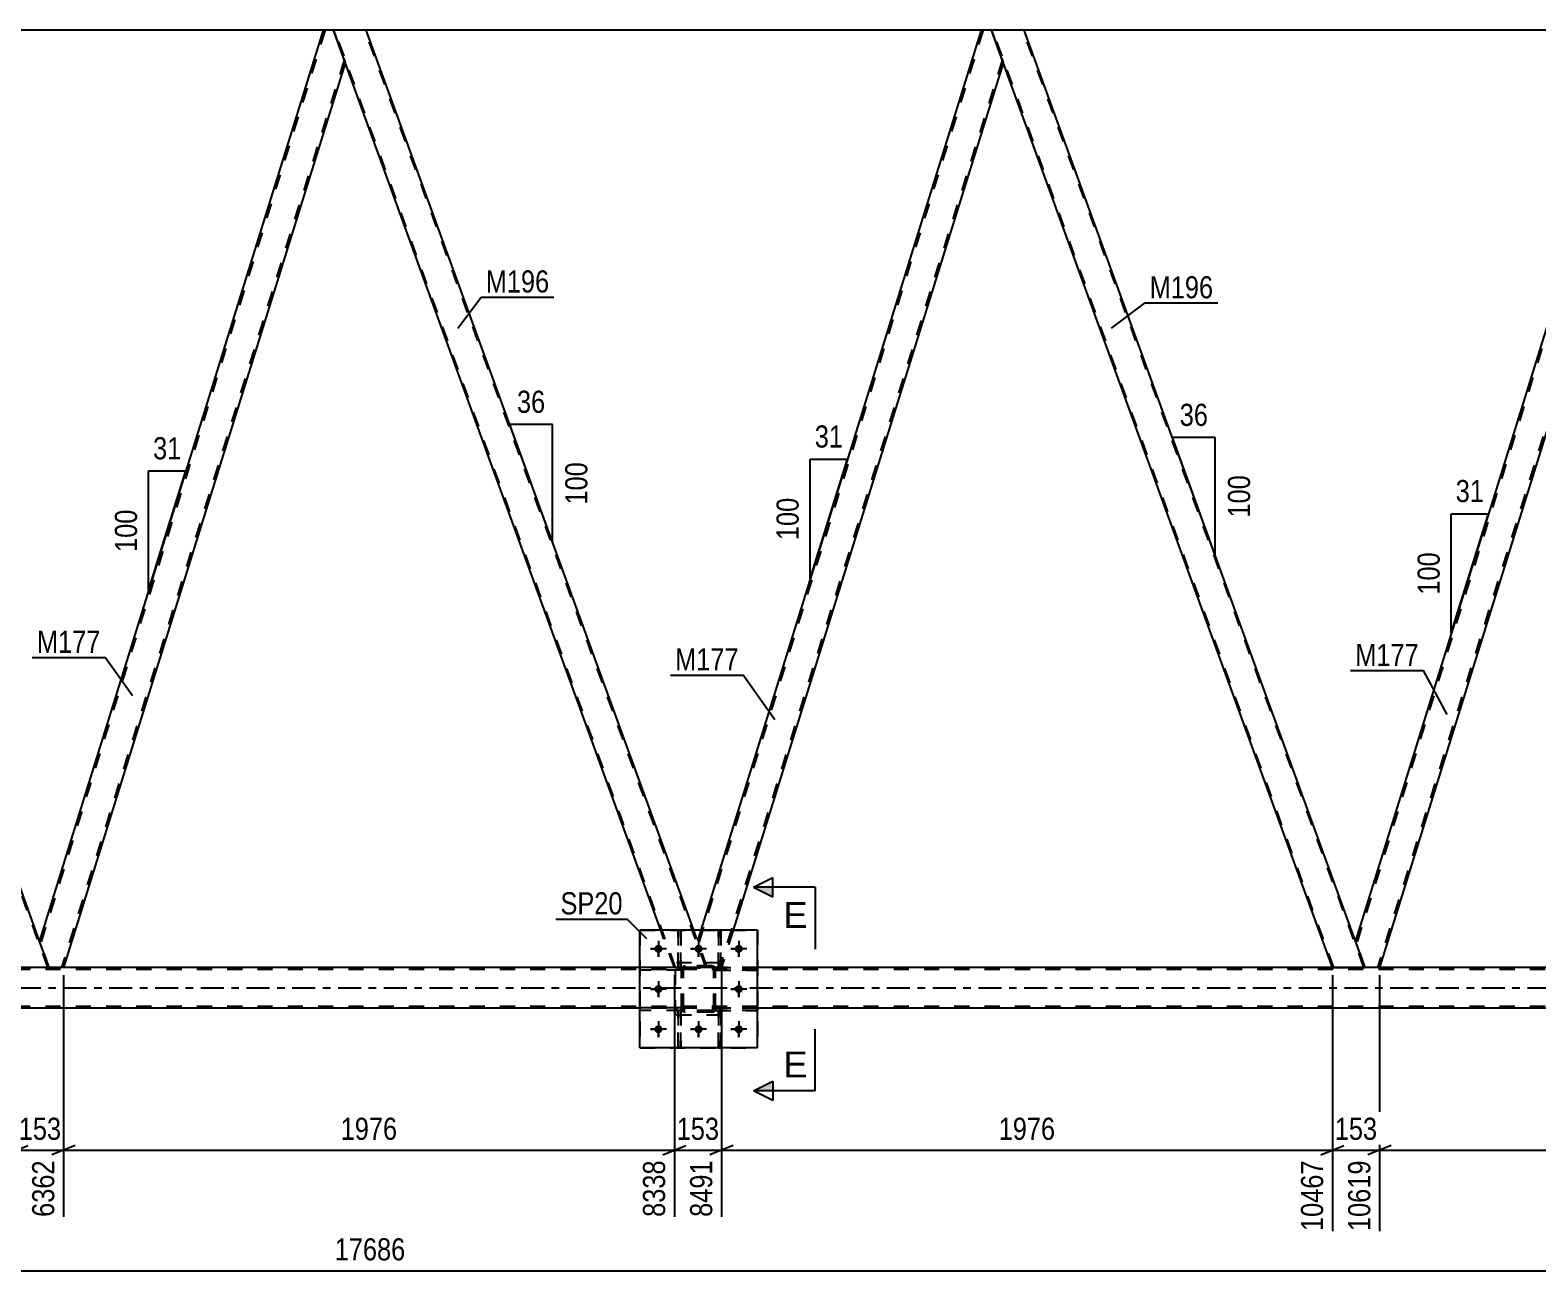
# Model space of a CAD drawing. Header units: millimetres. Extents: x -74 to 767, y -439 to 155.
# Drawn here: x 286.8 to 481.8, y -162.4 to -2 of the extents above; entities that cross this region are included whole.
import ezdxf

# ---------------------------------------------------------------- set-up
doc = ezdxf.new("R2010")
doc.units = ezdxf.units.MM
doc.linetypes.add('DXK_LINE_DOT2', pattern=[3.9198, 1.9599, -1.9599])
doc.linetypes.add('DXK_LINE_DOT3', pattern=[5.9187, 2.979, -0.9799, 0.9799, -0.9799])
doc.styles.add('Arial', font='arial.ttf', dxfattribs={"height": 0.2})
doc.styles.add('Arial Narrow', font='ARIALN.TTF', dxfattribs={"height": 0.2})

# ---------------------------------------------------------------- blocks, each defined once
blk = doc.blocks.new('Part-814185030-3649 - 3452')
at = {"color": 7, "linetype": 'DXK_LINE_DOT2'}
for p, q in [((375.86, -133.6), (375.86, -128.77)), ((375.86, -128.77), (376.18, -128.77)), ((375.86, -129.37), (376.18, -129.37)), ((376.18, -128.77), (376.18, -133.6)), ((376.18, -133.6), (375.86, -133.6))]:
    blk.add_line(p, q, dxfattribs=at)
blk = doc.blocks.new('Part-814185030-3688 - 3452')
at = {"color": 2, "linetype": 'Continuous'}
for p, q in [((245.16, -2), (240.91, -2)), ((288.04, -119.8), (245.16, -2)), ((285.03, -123.22), (242.44, -6.2))]:
    blk.add_line(p, q, dxfattribs=at)
at = {"color": 7, "linetype": 'DXK_LINE_DOT2'}
for p, q in [((240.91, -2), (242.44, -6.2)), ((285.2, -123.22), (241.08, -2)), ((289.11, -123.22), (244.99, -2)), ((289.28, -123.22), (288.04, -119.8)), ((285.03, -123.22), (289.28, -123.22))]:
    blk.add_line(p, q, dxfattribs=at)
blk = doc.blocks.new('Part-814185030-3698 - 3452')
at = {"color": 2, "linetype": 'Continuous'}
for p, q in [((494.99, -2), (458.29, -119.75)), ((496.31, -2), (494.99, -2)), ((497.84, -6.2), (496.31, -2)), ((497.86, -6.25), (461.4, -123.22)), ((459.55, -123.22), (458.31, -119.8))]:
    blk.add_line(p, q, dxfattribs=at)
at = {"color": 7, "linetype": 'DXK_LINE_DOT2'}
for p, q in [((495.24, -2), (458.43, -120.12)), ((497.72, -5.88), (461.15, -123.22)), ((497.86, -6.25), (497.84, -6.2)), ((497.86, -6.25), (497.84, -6.2)), ((458.29, -119.75), (458.31, -119.8)), ((461.4, -123.22), (459.55, -123.22))]:
    blk.add_line(p, q, dxfattribs=at)
blk = doc.blocks.new('Part-814185030-3703 - 3452')
at = {"color": 2, "linetype": 'Continuous'}
for p, q in [((330.3, -2), (326.04, -2)), ((372.67, -118.41), (330.3, -2)), ((368.41, -118.41), (327.57, -6.2))]:
    blk.add_line(p, q, dxfattribs=at)
at = {"color": 7, "linetype": 'DXK_LINE_DOT2'}
for p, q in [((326.04, -2), (327.57, -6.2)), ((370.33, -123.22), (326.21, -2)), ((374.25, -123.22), (330.13, -2)), ((370.16, -123.22), (368.41, -118.41)), ((374.42, -123.22), (372.67, -118.41)), ((374.42, -123.22), (370.16, -123.22))]:
    blk.add_line(p, q, dxfattribs=at)
blk = doc.blocks.new('Part-814185030-3708 - 3452')
at = {"color": 2, "linetype": 'Continuous'}
for p, q in [((324.72, -2), (288.02, -119.75)), ((326.04, -2), (324.72, -2)), ((327.57, -6.2), (326.04, -2)), ((327.59, -6.25), (291.13, -123.22)), ((289.28, -123.22), (288.04, -119.8))]:
    blk.add_line(p, q, dxfattribs=at)
at = {"color": 7, "linetype": 'DXK_LINE_DOT2'}
for p, q in [((324.98, -2), (288.16, -120.12)), ((327.45, -5.88), (290.88, -123.22)), ((327.59, -6.25), (327.57, -6.2)), ((327.59, -6.25), (327.57, -6.2)), ((288.02, -119.75), (288.04, -119.8)), ((291.13, -123.22), (289.28, -123.22))]:
    blk.add_line(p, q, dxfattribs=at)
blk = doc.blocks.new('Part-814185030-3718 - 3452')
at = {"color": 7, "linetype": 'DXK_LINE_DOT2'}
for p, q in [((365.7, -118.41), (380.9, -118.41)), ((365.7, -118.41), (365.7, -133.61)), ((380.9, -118.41), (380.9, -133.61)), ((365.7, -133.61), (380.9, -133.61))]:
    blk.add_line(p, q, dxfattribs=at)
blk = doc.blocks.new('Part-814185030-3723 - 3452')
at = {"color": 7, "linetype": 'DXK_LINE_DOT2'}
for p, q in [((651.37, -123.46), (36.63, -123.46)), ((380.9, -123.22), (365.7, -123.22)), ((651.37, -128.26), (36.63, -128.26)), ((380.9, -128.5), (365.7, -128.5))]:
    blk.add_line(p, q, dxfattribs=at)
at = {"color": 2, "linetype": 'Continuous'}
for p, q in [((365.7, -123.22), (210.63, -123.22)), ((535.97, -123.22), (380.9, -123.22)), ((365.7, -128.5), (210.63, -128.5)), ((535.97, -128.5), (380.9, -128.5))]:
    blk.add_line(p, q, dxfattribs=at)
at = {"color": 7, "linetype": 'DXK_LINE_DOT3'}
blk.add_line((36.63, -125.86), (651.37, -125.86), dxfattribs=at)
blk = doc.blocks.new('Part-814185030-3728 - 3452')
at = {"color": 2, "linetype": 'Continuous'}
for p, q in [((380.9, -118.41), (365.7, -118.41)), ((365.7, -133.61), (365.7, -118.41)), ((380.9, -133.61), (380.9, -118.41)), ((380.9, -133.61), (365.7, -133.61))]:
    blk.add_line(p, q, dxfattribs=at)
blk = doc.blocks.new('Part-814185030-3860 - 3452')
at = {"color": 7, "linetype": 'DXK_LINE_DOT2'}
for p, q in [((376.3, -122.6), (370.3, -122.6)), ((370.3, -129.4), (370.3, -122.6)), ((376.3, -129.4), (376.3, -122.6)), ((376.3, -129.4), (370.3, -129.4))]:
    blk.add_line(p, q, dxfattribs=at)
blk = doc.blocks.new('Part-814185030-3731 - 3452')
at = {"color": 7, "linetype": 'DXK_LINE_DOT2'}
for p, q in [((370.66, -123.25), (370.66, -118.4)), ((370.66, -118.4), (370.98, -118.4)), ((370.98, -118.4), (370.98, -123.25)), ((370.66, -122.65), (370.98, -122.65)), ((370.98, -123.25), (370.66, -123.25))]:
    blk.add_line(p, q, dxfattribs=at)
blk = doc.blocks.new('Part-814185030-3752 - 3452')
at = {"color": 2, "linetype": 'Continuous'}
for p, q in [((324.72, -2), (245.16, -2)), ((409.86, -2), (330.3, -2)), ((494.99, -2), (415.43, -2))]:
    blk.add_line(p, q, dxfattribs=at)
at = {"color": 7, "linetype": 'DXK_LINE_DOT2'}
for p, q in [((330.3, -2), (324.72, -2)), ((415.43, -2), (409.86, -2))]:
    blk.add_line(p, q, dxfattribs=at)
blk = doc.blocks.new('Part-814185030-3758 - 3452')
at = {"color": 7, "linetype": 'DXK_LINE_DOT2'}
for p, q in [((410.11, -2), (373.29, -120.12)), ((412.59, -5.88), (376.01, -123.22)), ((412.72, -6.25), (412.71, -6.2)), ((412.72, -6.25), (412.71, -6.2)), ((373.57, -118.41), (373.16, -119.75)), ((377.76, -118.41), (376.26, -123.22)), ((374.42, -123.22), (373.16, -119.75)), ((376.26, -123.22), (374.42, -123.22))]:
    blk.add_line(p, q, dxfattribs=at)
at = {"color": 2, "linetype": 'Continuous'}
for p, q in [((409.86, -2), (373.57, -118.41)), ((411.18, -2), (409.86, -2)), ((412.71, -6.2), (411.18, -2)), ((412.72, -6.25), (377.76, -118.41))]:
    blk.add_line(p, q, dxfattribs=at)
blk = doc.blocks.new('Part-814185030-3892 - 3452')
at = {"color": 7, "linetype": 'DXK_LINE_DOT2'}
for p, q in [((371.1, -128.44), (365.7, -128.44)), ((365.7, -128.76), (365.7, -128.44)), ((370.5, -128.76), (370.5, -128.44)), ((371.1, -128.44), (371.1, -128.76)), ((371.1, -128.76), (365.7, -128.76))]:
    blk.add_line(p, q, dxfattribs=at)
blk = doc.blocks.new('Part-814185030-3763 - 3452')
at = {"color": 2, "linetype": 'Continuous'}
for p, q in [((415.43, -2), (411.18, -2)), ((458.31, -119.8), (415.43, -2)), ((455.3, -123.22), (412.71, -6.2))]:
    blk.add_line(p, q, dxfattribs=at)
at = {"color": 7, "linetype": 'DXK_LINE_DOT2'}
for p, q in [((411.18, -2), (412.71, -6.2)), ((455.47, -123.22), (411.35, -2)), ((459.38, -123.22), (415.26, -2)), ((459.55, -123.22), (458.31, -119.8)), ((455.3, -123.22), (459.55, -123.22))]:
    blk.add_line(p, q, dxfattribs=at)
blk = doc.blocks.new('Part-814185030-3890 - 3452')
at = {"color": 7, "linetype": 'DXK_LINE_DOT2'}
for p, q in [((375.5, -128.76), (375.5, -128.44)), ((375.5, -128.44), (380.9, -128.44)), ((376.1, -128.76), (376.1, -128.44)), ((380.9, -128.44), (380.9, -128.76)), ((380.9, -128.76), (375.5, -128.76))]:
    blk.add_line(p, q, dxfattribs=at)
blk = doc.blocks.new('Part-814185030-3888 - 3452')
at = {"color": 7, "linetype": 'DXK_LINE_DOT2'}
for p, q in [((376.3, -122.6), (370.3, -122.6)), ((370.3, -129.4), (370.3, -122.6)), ((376.3, -129.4), (376.3, -122.6)), ((376.3, -129.4), (370.3, -129.4))]:
    blk.add_line(p, q, dxfattribs=at)
blk = doc.blocks.new('Part-814185030-3778 - 3452')
at = {"color": 7, "linetype": 'DXK_LINE_DOT2'}
for p, q in [((380.9, -123.24), (375.5, -123.24)), ((375.5, -123.24), (375.5, -123.56)), ((375.5, -123.56), (380.9, -123.56)), ((376.1, -123.56), (376.1, -123.24)), ((380.9, -123.56), (380.9, -123.24))]:
    blk.add_line(p, q, dxfattribs=at)
blk = doc.blocks.new('Part-814185030-3781 - 3452')
at = {"color": 7, "linetype": 'DXK_LINE_DOT2'}
for p, q in [((380.9, -128.44), (375.5, -128.44)), ((375.5, -128.44), (375.5, -128.76)), ((376.1, -128.76), (376.1, -128.44)), ((380.9, -128.76), (380.9, -128.44)), ((375.5, -128.76), (380.9, -128.76))]:
    blk.add_line(p, q, dxfattribs=at)
blk = doc.blocks.new('Part-814185030-3784 - 3452')
at = {"color": 7, "linetype": 'DXK_LINE_DOT2'}
for p, q in [((371.1, -123.24), (365.7, -123.24)), ((365.7, -123.24), (365.7, -123.56)), ((371.1, -123.56), (365.7, -123.56)), ((370.5, -123.56), (370.5, -123.24)), ((371.1, -123.56), (371.1, -123.24))]:
    blk.add_line(p, q, dxfattribs=at)
blk = doc.blocks.new('Part-814185030-3787 - 3452')
at = {"color": 7, "linetype": 'DXK_LINE_DOT2'}
for p, q in [((371.1, -128.44), (365.7, -128.44)), ((365.7, -128.44), (365.7, -128.76)), ((370.5, -128.76), (370.5, -128.44)), ((371.1, -128.76), (371.1, -128.44)), ((371.1, -128.76), (365.7, -128.76))]:
    blk.add_line(p, q, dxfattribs=at)
blk = doc.blocks.new('Part-814185030-3813 - 3452')
at = {"color": 7, "linetype": 'DXK_LINE_DOT2'}
for p, q in [((370.98, -128.77), (370.66, -128.77)), ((370.66, -128.77), (370.66, -133.6)), ((370.66, -129.37), (370.98, -129.37)), ((370.98, -133.6), (370.98, -128.77)), ((370.66, -133.6), (370.98, -133.6))]:
    blk.add_line(p, q, dxfattribs=at)
blk = doc.blocks.new('Part-814185030-3836 - 3452')
at = {"color": 7, "linetype": 'DXK_LINE_DOT2'}
for p, q in [((376.18, -128.77), (375.86, -128.77)), ((375.86, -128.77), (375.86, -133.6)), ((375.86, -129.37), (376.18, -129.37)), ((376.18, -133.6), (376.18, -128.77)), ((375.86, -133.6), (376.18, -133.6))]:
    blk.add_line(p, q, dxfattribs=at)
blk = doc.blocks.new('Part-814185030-3847 - 3452')
at = {"color": 7, "linetype": 'DXK_LINE_DOT2'}
for p, q in [((375.86, -123.25), (375.86, -118.4)), ((375.86, -118.4), (376.18, -118.4)), ((376.18, -118.4), (376.18, -123.25)), ((375.86, -122.65), (376.18, -122.65)), ((376.18, -123.25), (375.86, -123.25))]:
    blk.add_line(p, q, dxfattribs=at)
blk = doc.blocks.new('Bolt-814185030-3848 - 3452')
at = {"linetype": 'Continuous'}
for points in [[(368.62, -120.81, -1), (367.58, -120.81, -1)], [(373.82, -120.81, -1), (372.78, -120.81, -1)], [(379.02, -120.81, -1), (377.98, -120.81, -1)], [(368.62, -126.01, -1), (367.58, -126.01, -1)], [(379.02, -126.01, -1), (377.98, -126.01, -1)], [(368.62, -131.21, -1), (367.58, -131.21, -1)], [(373.82, -131.21, -1), (372.78, -131.21, -1)], [(379.02, -131.21, -1), (377.98, -131.21, -1)]]:
    blk.add_hatch(color=1, dxfattribs=at).paths.add_polyline_path(points)
at = {"color": 1, "linetype": 'Continuous'}
for p, q in [((369.14, -120.81), (367.06, -120.81)), ((368.1, -119.77), (368.1, -121.85)), ((374.34, -120.81), (372.26, -120.81)), ((373.3, -119.77), (373.3, -121.85)), ((379.54, -120.81), (377.46, -120.81)), ((378.5, -119.77), (378.5, -121.85)), ((369.14, -126.01), (367.06, -126.01)), ((368.1, -124.97), (368.1, -127.05)), ((379.54, -126.01), (377.46, -126.01)), ((378.5, -124.97), (378.5, -127.05)), ((368.1, -130.17), (368.1, -132.25)), ((373.3, -130.17), (373.3, -132.25)), ((378.5, -130.17), (378.5, -132.25)), ((369.14, -131.21), (367.06, -131.21)), ((374.34, -131.21), (372.26, -131.21)), ((379.54, -131.21), (377.46, -131.21))]:
    blk.add_line(p, q, dxfattribs=at)
blk = doc.blocks.new('Bolt-814185030-3849 - 3452')
at = {"color": 1, "linetype": 'Continuous'}
for p, q in [((367.06, -120.81), (367.76, -120.81)), ((368.1, -119.77), (368.1, -120.46)), ((369.14, -120.81), (368.45, -120.81)), ((372.26, -120.81), (372.96, -120.81)), ((373.3, -119.77), (373.3, -120.46)), ((374.34, -120.81), (373.65, -120.81)), ((377.46, -120.81), (378.16, -120.81)), ((378.5, -119.77), (378.5, -120.46)), ((379.54, -120.81), (378.85, -120.81)), ((368.1, -121.85), (368.1, -121.15)), ((373.3, -121.85), (373.3, -121.15)), ((378.5, -121.85), (378.5, -121.15)), ((367.06, -126.01), (367.76, -126.01)), ((368.1, -124.97), (368.1, -125.66)), ((368.1, -127.05), (368.1, -126.35)), ((369.14, -126.01), (368.45, -126.01)), ((377.46, -126.01), (378.16, -126.01)), ((378.5, -124.97), (378.5, -125.66)), ((378.5, -127.05), (378.5, -126.35)), ((379.54, -126.01), (378.85, -126.01)), ((368.1, -130.17), (368.1, -130.86)), ((373.3, -130.17), (373.3, -130.86)), ((378.5, -130.17), (378.5, -130.86)), ((367.06, -131.21), (367.76, -131.21)), ((368.1, -132.25), (368.1, -131.55)), ((369.14, -131.21), (368.45, -131.21)), ((372.26, -131.21), (372.96, -131.21)), ((373.3, -132.25), (373.3, -131.55)), ((374.34, -131.21), (373.65, -131.21)), ((377.46, -131.21), (378.16, -131.21)), ((378.5, -132.25), (378.5, -131.55)), ((379.54, -131.21), (378.85, -131.21))]:
    blk.add_line(p, q, dxfattribs=at)
blk = doc.blocks.new('Part-814185030-3855 - 3452')
at = {"color": 7, "linetype": 'DXK_LINE_DOT2'}
for p, q in [((370.66, -133.6), (370.66, -128.77)), ((370.66, -128.77), (370.98, -128.77)), ((370.66, -129.37), (370.98, -129.37)), ((370.98, -128.77), (370.98, -133.6)), ((370.98, -133.6), (370.66, -133.6))]:
    blk.add_line(p, q, dxfattribs=at)
blk = doc.blocks.new('Part-814185030-3859 - 3452')
at = {"color": 7, "linetype": 'DXK_LINE_DOT2'}
for p, q in [((371.1, -123.49), (371.14, -123.3)), ((371.14, -123.3), (371.1, -123.49)), ((371.1, -128.53), (371.1, -123.49)), ((371.34, -123.49), (371.36, -123.39)), ((371.34, -128.53), (371.34, -123.49)), ((371.36, -123.39), (371.41, -123.32)), ((371.4, -123.04), (371.58, -123.01)), ((371.58, -123.01), (371.4, -123.04)), ((371.41, -123.32), (371.49, -123.26)), ((371.49, -123.26), (371.58, -123.25)), ((375.02, -123.01), (371.58, -123.01)), ((371.58, -123.25), (375.02, -123.25)), ((375.02, -123.01), (375.21, -123.04)), ((375.21, -123.04), (375.02, -123.01)), ((375.02, -123.25), (375.11, -123.26)), ((375.11, -123.26), (375.19, -123.32)), ((375.19, -123.32), (375.24, -123.39)), ((375.24, -123.39), (375.26, -123.49)), ((375.26, -128.53), (375.26, -123.49)), ((375.47, -123.3), (375.5, -123.49)), ((375.5, -123.49), (375.47, -123.3)), ((375.5, -128.53), (375.5, -123.49)), ((371.14, -128.71), (371.1, -128.53)), ((371.1, -128.53), (371.14, -128.71)), ((371.36, -128.62), (371.34, -128.53)), ((371.41, -128.69), (371.36, -128.62)), ((375.24, -128.62), (375.19, -128.69)), ((375.26, -128.53), (375.24, -128.62)), ((375.5, -128.53), (375.47, -128.71)), ((375.47, -128.71), (375.5, -128.53)), ((371.58, -129.01), (371.4, -128.97)), ((371.4, -128.97), (371.58, -129.01)), ((371.49, -128.75), (371.41, -128.69)), ((371.58, -128.77), (371.49, -128.75)), ((375.02, -128.77), (371.58, -128.77)), ((375.02, -129.01), (371.58, -129.01)), ((375.11, -128.75), (375.02, -128.77)), ((375.21, -128.97), (375.02, -129.01)), ((375.02, -129.01), (375.21, -128.97)), ((375.19, -128.69), (375.11, -128.75))]:
    blk.add_line(p, q, dxfattribs=at)
at = {"color": 7, "linetype": 'DXK_LINE_DOT3'}
blk.add_line((373.3, -126.01), (373.3, -126.01), dxfattribs=at)
at = {"color": 7, "linetype": 'DXK_LINE_DOT2'}
for centre, start, end in [((371.58, -123.49), 112.5, 157.5), ((371.58, -123.49), 112.5, 157.5), ((375.02, -123.49), 22.5, 67.5), ((375.02, -123.49), 22.5, 67.5), ((371.58, -128.53), 202.5, 247.5), ((371.58, -128.53), 202.5, 247.5), ((375.02, -128.53), 292.5, 337.5), ((375.02, -128.53), 292.5, 337.5)]:
    blk.add_arc(centre, 0.48, start, end, dxfattribs=at)
blk = doc.blocks.new('Part-814185030-3861 - 3452')
at = {"color": 7, "linetype": 'DXK_LINE_DOT2'}
for p, q in [((375.5, -123.56), (375.5, -123.24)), ((375.5, -123.24), (380.9, -123.24)), ((380.9, -123.56), (375.5, -123.56)), ((376.1, -123.56), (376.1, -123.24)), ((380.9, -123.24), (380.9, -123.56))]:
    blk.add_line(p, q, dxfattribs=at)
blk = doc.blocks.new('Part-814185030-3864 - 3452')
at = {"color": 2, "linetype": 'Continuous'}
blk.add_line((376.18, -118.4), (375.86, -118.4), dxfattribs=at)
at = {"color": 7, "linetype": 'DXK_LINE_DOT2'}
for p, q in [((375.86, -118.4), (375.86, -123.25)), ((376.18, -123.25), (376.18, -118.4)), ((375.86, -122.65), (376.18, -122.65)), ((375.86, -123.25), (376.18, -123.25))]:
    blk.add_line(p, q, dxfattribs=at)
blk = doc.blocks.new('Part-814185030-3889 - 3452')
at = {"color": 7, "linetype": 'DXK_LINE_DOT2'}
for p, q in [((371.1, -123.49), (371.14, -123.3)), ((371.14, -123.3), (371.1, -123.49)), ((371.1, -128.53), (371.1, -123.49)), ((371.34, -123.49), (371.36, -123.39)), ((371.34, -128.53), (371.34, -123.49)), ((371.36, -123.39), (371.41, -123.32)), ((371.4, -123.04), (371.58, -123.01)), ((371.58, -123.01), (371.4, -123.04)), ((371.41, -123.32), (371.49, -123.26)), ((371.49, -123.26), (371.58, -123.25)), ((375.02, -123.01), (371.58, -123.01)), ((371.58, -123.25), (375.02, -123.25)), ((375.02, -123.01), (375.21, -123.04)), ((375.21, -123.04), (375.02, -123.01)), ((375.02, -123.25), (375.11, -123.26)), ((375.11, -123.26), (375.19, -123.32)), ((375.19, -123.32), (375.24, -123.39)), ((375.24, -123.39), (375.26, -123.49)), ((375.26, -128.53), (375.26, -123.49)), ((375.47, -123.3), (375.5, -123.49)), ((375.5, -123.49), (375.47, -123.3)), ((375.5, -128.53), (375.5, -123.49)), ((371.14, -128.71), (371.1, -128.53)), ((371.1, -128.53), (371.14, -128.71)), ((371.36, -128.62), (371.34, -128.53)), ((371.41, -128.69), (371.36, -128.62)), ((375.24, -128.62), (375.19, -128.69)), ((375.26, -128.53), (375.24, -128.62)), ((375.5, -128.53), (375.47, -128.71)), ((375.47, -128.71), (375.5, -128.53)), ((371.58, -129.01), (371.4, -128.97)), ((371.4, -128.97), (371.58, -129.01)), ((371.49, -128.75), (371.41, -128.69)), ((371.58, -128.77), (371.49, -128.75)), ((375.02, -128.77), (371.58, -128.77)), ((375.02, -129.01), (371.58, -129.01)), ((375.11, -128.75), (375.02, -128.77)), ((375.21, -128.97), (375.02, -129.01)), ((375.02, -129.01), (375.21, -128.97)), ((375.19, -128.69), (375.11, -128.75))]:
    blk.add_line(p, q, dxfattribs=at)
at = {"color": 7, "linetype": 'DXK_LINE_DOT3'}
blk.add_line((373.3, -126.01), (373.3, -126.01), dxfattribs=at)
at = {"color": 7, "linetype": 'DXK_LINE_DOT2'}
for centre, start, end in [((371.58, -123.49), 112.5, 157.5), ((371.58, -123.49), 112.5, 157.5), ((375.02, -123.49), 22.5, 67.5), ((375.02, -123.49), 22.5, 67.5), ((371.58, -128.53), 202.5, 247.5), ((371.58, -128.53), 202.5, 247.5), ((375.02, -128.53), 292.5, 337.5), ((375.02, -128.53), 292.5, 337.5)]:
    blk.add_arc(centre, 0.48, start, end, dxfattribs=at)
blk = doc.blocks.new('Part-814185030-3891 - 3452')
at = {"color": 7, "linetype": 'DXK_LINE_DOT2'}
for p, q in [((371.1, -123.24), (365.7, -123.24)), ((365.7, -123.56), (365.7, -123.24)), ((371.1, -123.56), (365.7, -123.56)), ((370.5, -123.56), (370.5, -123.24)), ((371.1, -123.24), (371.1, -123.56))]:
    blk.add_line(p, q, dxfattribs=at)
blk = doc.blocks.new('Part-814185030-3893 - 3452')
at = {"color": 2, "linetype": 'Continuous'}
blk.add_line((370.98, -118.4), (370.66, -118.4), dxfattribs=at)
at = {"color": 7, "linetype": 'DXK_LINE_DOT2'}
for p, q in [((370.66, -118.4), (370.66, -123.25)), ((370.98, -123.25), (370.98, -118.4)), ((370.66, -122.65), (370.98, -122.65)), ((370.66, -123.25), (370.98, -123.25))]:
    blk.add_line(p, q, dxfattribs=at)
blk = doc.blocks.new('AngleDimension-814185030-4967 - 3452')
at = {"color": 7, "linetype": 'Continuous'}
for p, q in [((302.14, -59), (306.96, -59)), ((302.14, -74.47), (306.96, -59)), ((302.14, -74.47), (302.14, -59)), ((303.05, -71.54), (306.96, -59))]:
    blk.add_line(p, q, dxfattribs=at)
at = {"color": 0}
for points in [[(306.97, -58.1), (306.97, -53.9), (302.12, -53.9), (302.12, -58.1)], [(301.24, -63.39), (297.04, -63.39), (297.04, -70.08), (301.24, -70.08)]]:
    blk.add_wipeout(points, dxfattribs=at)
at = {"color": 3, "style": 'Arial Narrow'}
blk.add_text('31', height=2.863, dxfattribs=at).set_placement((302.72, -57.5))
blk.add_text('100', height=2.863, rotation=90.0002, dxfattribs=at).set_placement((300.64, -69.48))
blk = doc.blocks.new('StraightDimension-814185030-4746 - 3452')
at = {"color": 7, "linetype": 'Continuous'}
for p, q in [((370.16, -124.22), (370.16, -155.47)), ((376.26, -124.22), (376.26, -155.47)), ((368.66, -147.46), (371.66, -146.26)), ((370.16, -146.86), (376.26, -146.86)), ((377.76, -146.26), (374.76, -147.46))]:
    blk.add_line(p, q, dxfattribs=at)
at = {"color": 0}
blk.add_wipeout([(376.56, -146.11), (376.56, -141.91), (369.87, -141.91), (369.87, -146.11)], dxfattribs=at)
at = {"color": 0, "linetype": 'Continuous'}
blk.add_wipeout([(375.66, -147.56), (371.46, -147.56), (371.46, -156.07), (375.66, -156.07)], dxfattribs=at)
at = {"color": 3, "style": 'Arial Narrow'}
blk.add_text('153', height=2.863, dxfattribs=at).set_placement((370.47, -145.51))
at = {"color": 3, "linetype": 'Continuous', "style": 'Arial Narrow'}
blk.add_text('8491', height=2.863, rotation=90.0002, dxfattribs=at).set_placement((375.06, -155.47))
blk = doc.blocks.new('AngleDimension-814185030-5023 - 3452')
at = {"color": 7, "linetype": 'Continuous'}
for p, q in [((470.68, -64.53), (475.5, -64.53)), ((470.68, -79.99), (475.5, -64.53)), ((470.68, -79.99), (470.68, -64.53)), ((473.05, -72.39), (475.5, -64.53))]:
    blk.add_line(p, q, dxfattribs=at)
at = {"color": 0}
for points in [[(475.52, -63.63), (475.52, -59.43), (470.66, -59.43), (470.66, -63.63)], [(469.78, -68.92), (465.58, -68.92), (465.58, -75.6), (469.78, -75.6)]]:
    blk.add_wipeout(points, dxfattribs=at)
at = {"color": 3, "style": 'Arial Narrow'}
blk.add_text('31', height=2.863, dxfattribs=at).set_placement((471.26, -63.03))
blk.add_text('100', height=2.863, rotation=90.0002, dxfattribs=at).set_placement((469.18, -75))
blk = doc.blocks.new('StraightDimension-814185030-4674 - 3452')
at = {"color": 7, "linetype": 'Continuous'}
for p, q in [((461.4, -124.22), (461.4, -157.3)), ((540.43, -124.22), (540.43, -157.3)), ((462.9, -146.26), (459.9, -147.46)), ((461.4, -146.86), (540.43, -146.86)), ((538.93, -147.46), (541.93, -146.26))]:
    blk.add_line(p, q, dxfattribs=at)
at = {"color": 0}
blk.add_wipeout([(505.17, -146.11), (505.17, -141.91), (496.66, -141.91), (496.66, -146.11)], dxfattribs=at)
at = {"color": 0, "linetype": 'Continuous'}
blk.add_wipeout([(539.83, -147.56), (535.63, -147.56), (535.63, -157.9), (539.83, -157.9)], dxfattribs=at)
at = {"color": 3, "style": 'Arial Narrow'}
blk.add_text('1976', height=2.863, dxfattribs=at).set_placement((497.26, -145.51))
at = {"color": 3, "linetype": 'Continuous', "style": 'Arial Narrow'}
blk.add_text('12595', height=2.863, rotation=90.0002, dxfattribs=at).set_placement((539.23, -157.3))
blk = doc.blocks.new('AngleDimension-814185030-5009 - 3452')
at = {"color": 7, "linetype": 'Continuous'}
for p, q in [((437.19, -61.78), (434.61, -54.68)), ((440.15, -54.68), (434.61, -54.68)), ((440.15, -69.9), (434.61, -54.68)), ((440.15, -69.9), (440.15, -54.68))]:
    blk.add_line(p, q, dxfattribs=at)
at = {"color": 0}
for points in [[(439.81, -53.78), (439.81, -49.58), (434.95, -49.58), (434.95, -53.78)], [(445.25, -58.95), (441.05, -58.95), (441.05, -65.63), (445.25, -65.63)]]:
    blk.add_wipeout(points, dxfattribs=at)
at = {"color": 3, "style": 'Arial Narrow'}
blk.add_text('36', height=2.863, dxfattribs=at).set_placement((435.55, -53.18))
blk.add_text('100', height=2.863, rotation=90.0002, dxfattribs=at).set_placement((444.65, -65.03))
blk = doc.blocks.new('StraightDimension-814185030-4540 - 3452')
at = {"color": 7, "linetype": 'Continuous'}
blk.add_line((-0.64, -162.45), (662.23, -162.45), dxfattribs=at)
at = {"color": 0}
blk.add_wipeout([(335.97, -161.7), (335.97, -157.5), (325.62, -157.5), (325.62, -161.7)], dxfattribs=at)
at = {"color": 3, "style": 'Arial Narrow'}
blk.add_text('17686', height=2.863, dxfattribs=at).set_placement((326.22, -161.1))
blk = doc.blocks.new('StraightDimension-814185030-4794 - 3452')
at = {"color": 7, "linetype": 'Continuous'}
for p, q in [((285.03, -124.22), (285.03, -155.47)), ((291.13, -124.22), (291.13, -155.47)), ((283.53, -147.46), (286.53, -146.26)), ((285.03, -146.86), (291.13, -146.86)), ((292.63, -146.26), (289.63, -147.46))]:
    blk.add_line(p, q, dxfattribs=at)
at = {"color": 0}
blk.add_wipeout([(291.42, -146.11), (291.42, -141.91), (284.74, -141.91), (284.74, -146.11)], dxfattribs=at)
at = {"color": 0, "linetype": 'Continuous'}
blk.add_wipeout([(290.53, -147.56), (286.33, -147.56), (286.33, -156.07), (290.53, -156.07)], dxfattribs=at)
at = {"color": 3, "style": 'Arial Narrow'}
blk.add_text('153', height=2.863, dxfattribs=at).set_placement((285.34, -145.51))
at = {"color": 3, "linetype": 'Continuous', "style": 'Arial Narrow'}
blk.add_text('6362', height=2.863, rotation=90.0002, dxfattribs=at).set_placement((289.93, -155.47))
blk = doc.blocks.new('StraightDimension-814185030-4770 - 3452')
at = {"color": 7, "linetype": 'Continuous'}
for p, q in [((291.13, -124.22), (291.13, -155.47)), ((370.16, -124.22), (370.16, -155.47)), ((292.63, -146.26), (289.63, -147.46)), ((291.13, -146.86), (370.16, -146.86)), ((368.66, -147.46), (371.66, -146.26))]:
    blk.add_line(p, q, dxfattribs=at)
at = {"color": 0}
blk.add_wipeout([(334.9, -146.11), (334.9, -141.91), (326.39, -141.91), (326.39, -146.11)], dxfattribs=at)
at = {"color": 0, "linetype": 'Continuous'}
blk.add_wipeout([(369.56, -147.56), (365.36, -147.56), (365.36, -156.07), (369.56, -156.07)], dxfattribs=at)
at = {"color": 3, "style": 'Arial Narrow'}
blk.add_text('1976', height=2.863, dxfattribs=at).set_placement((326.99, -145.51))
at = {"color": 3, "linetype": 'Continuous', "style": 'Arial Narrow'}
blk.add_text('8338', height=2.863, rotation=90.0002, dxfattribs=at).set_placement((368.96, -155.47))
blk = doc.blocks.new('StraightDimension-814185030-4698 - 3452')
at = {"color": 7, "linetype": 'Continuous'}
for p, q in [((455.3, -124.22), (455.3, -157.3)), ((461.4, -124.22), (461.4, -157.3)), ((453.8, -147.46), (456.8, -146.26)), ((455.3, -146.86), (461.4, -146.86)), ((462.9, -146.26), (459.9, -147.46))]:
    blk.add_line(p, q, dxfattribs=at)
at = {"color": 0}
blk.add_wipeout([(461.69, -146.11), (461.69, -141.91), (455.01, -141.91), (455.01, -146.11)], dxfattribs=at)
at = {"color": 0, "linetype": 'Continuous'}
blk.add_wipeout([(460.8, -147.56), (456.6, -147.56), (456.6, -157.9), (460.8, -157.9)], dxfattribs=at)
at = {"color": 3, "style": 'Arial Narrow'}
blk.add_text('153', height=2.863, dxfattribs=at).set_placement((455.61, -145.51))
at = {"color": 3, "linetype": 'Continuous', "style": 'Arial Narrow'}
blk.add_text('10619', height=2.863, rotation=90.0002, dxfattribs=at).set_placement((460.2, -157.3))
blk = doc.blocks.new('StraightDimension-814185030-4722 - 3452')
at = {"color": 7, "linetype": 'Continuous'}
for p, q in [((376.26, -124.22), (376.26, -155.47)), ((455.3, -124.22), (455.3, -157.3)), ((377.76, -146.26), (374.76, -147.46)), ((376.26, -146.86), (455.3, -146.86)), ((453.8, -147.46), (456.8, -146.26))]:
    blk.add_line(p, q, dxfattribs=at)
at = {"color": 0}
blk.add_wipeout([(420.04, -146.11), (420.04, -141.91), (411.52, -141.91), (411.52, -146.11)], dxfattribs=at)
at = {"color": 0, "linetype": 'Continuous'}
blk.add_wipeout([(454.7, -147.56), (450.5, -147.56), (450.5, -157.9), (454.7, -157.9)], dxfattribs=at)
at = {"color": 3, "style": 'Arial Narrow'}
blk.add_text('1976', height=2.863, dxfattribs=at).set_placement((412.12, -145.51))
at = {"color": 3, "linetype": 'Continuous', "style": 'Arial Narrow'}
blk.add_text('10467', height=2.863, rotation=90.0002, dxfattribs=at).set_placement((454.1, -157.3))
blk = doc.blocks.new('AngleDimension-814185030-4981 - 3452')
at = {"color": 7, "linetype": 'Continuous'}
for p, q in [((351.58, -60.46), (348.86, -52.99)), ((354.4, -52.99), (348.86, -52.99)), ((354.4, -68.22), (348.86, -52.99)), ((354.4, -68.22), (354.4, -52.99))]:
    blk.add_line(p, q, dxfattribs=at)
at = {"color": 0}
for points in [[(354.06, -52.09), (354.06, -47.89), (349.2, -47.89), (349.2, -52.09)], [(359.5, -57.26), (355.3, -57.26), (355.3, -63.95), (359.5, -63.95)]]:
    blk.add_wipeout(points, dxfattribs=at)
at = {"color": 3, "style": 'Arial Narrow'}
blk.add_text('36', height=2.863, dxfattribs=at).set_placement((349.8, -51.49))
blk.add_text('100', height=2.863, rotation=90.0002, dxfattribs=at).set_placement((358.9, -63.35))
blk = doc.blocks.new('AngleDimension-814185030-4995 - 3452')
at = {"color": 7, "linetype": 'Continuous'}
for p, q in [((387.74, -57.48), (392.57, -57.48)), ((387.74, -72.94), (392.57, -57.48)), ((387.74, -72.94), (387.74, -57.48)), ((389.78, -66.43), (392.57, -57.48))]:
    blk.add_line(p, q, dxfattribs=at)
at = {"color": 0}
for points in [[(392.58, -56.58), (392.58, -52.38), (387.73, -52.38), (387.73, -56.58)], [(386.84, -61.87), (382.64, -61.87), (382.64, -68.55), (386.84, -68.55)]]:
    blk.add_wipeout(points, dxfattribs=at)
at = {"color": 3, "style": 'Arial Narrow'}
blk.add_text('31', height=2.863, dxfattribs=at).set_placement((388.33, -55.98))
blk.add_text('100', height=2.863, rotation=90.0002, dxfattribs=at).set_placement((386.24, -67.95))
blk = doc.blocks.new('Mark-814185030-3699 - 3452')
at = {"color": 0}
blk.add_wipeout([(353.98, -35.93), (353.98, -32.93), (345.76, -32.93), (345.76, -35.93)], dxfattribs=at)
blk.add_wipeout([(353.98, -35.93), (353.98, -32.93), (345.76, -32.93), (345.76, -35.93)], dxfattribs=at)
at = {"color": 30, "linetype": 'Continuous'}
for p, q in [((342.14, -40.54), (345.16, -36.53)), ((345.16, -36.53), (354.58, -36.53))]:
    blk.add_line(p, q, dxfattribs=at)
at = {"color": 3, "style": 'Arial Narrow'}
blk.add_text('M196', height=2.863, dxfattribs=at).set_placement((345.76, -35.93))
blk = doc.blocks.new('Mark-814185030-3694 - 3452')
at = {"color": 0}
blk.add_wipeout([(466.48, -84.23), (466.48, -81.23), (458.26, -81.23), (458.26, -84.23)], dxfattribs=at)
blk.add_wipeout([(466.48, -84.23), (466.48, -81.23), (458.26, -81.23), (458.26, -84.23)], dxfattribs=at)
at = {"color": 30, "linetype": 'Continuous'}
for p in [(457.66, -84.83), (470.16, -90.5)]:
    blk.add_line(p, (467.08, -84.83), dxfattribs=at)
at = {"color": 3, "style": 'Arial Narrow'}
blk.add_text('M177', height=2.863, dxfattribs=at).set_placement((458.26, -84.23))
blk = doc.blocks.new('Mark-814185030-3704 - 3452')
at = {"color": 0}
blk.add_wipeout([(295.92, -82.53), (295.92, -79.53), (287.69, -79.53), (287.69, -82.53)], dxfattribs=at)
blk.add_wipeout([(295.92, -82.53), (295.92, -79.53), (287.69, -79.53), (287.69, -82.53)], dxfattribs=at)
at = {"color": 30, "linetype": 'Continuous'}
for p in [(287.09, -83.13), (300.05, -88.08)]:
    blk.add_line(p, (296.52, -83.13), dxfattribs=at)
at = {"color": 3, "style": 'Arial Narrow'}
blk.add_text('M177', height=2.863, dxfattribs=at).set_placement((287.69, -82.53))
blk = doc.blocks.new('Mark-814185030-3724 - 3452')
at = {"color": 0}
blk.add_wipeout([(363.47, -116.35), (363.47, -113.35), (355.43, -113.35), (355.43, -116.35)], dxfattribs=at)
blk.add_wipeout([(363.47, -116.35), (363.47, -113.35), (355.43, -113.35), (355.43, -116.35)], dxfattribs=at)
at = {"color": 30, "linetype": 'Continuous'}
for p in [(354.83, -116.95), (366.59, -119.53)]:
    blk.add_line(p, (364.07, -116.95), dxfattribs=at)
at = {"color": 3, "style": 'Arial Narrow'}
blk.add_text('SP20', height=2.863, dxfattribs=at).set_placement((355.43, -116.35))
blk = doc.blocks.new('Mark-814185030-3754 - 3452')
at = {"color": 0}
blk.add_wipeout([(378.48, -84.81), (378.48, -81.81), (370.26, -81.81), (370.26, -84.81)], dxfattribs=at)
blk.add_wipeout([(378.48, -84.81), (378.48, -81.81), (370.26, -81.81), (370.26, -84.81)], dxfattribs=at)
at = {"color": 30, "linetype": 'Continuous'}
for p in [(369.66, -85.41), (383.17, -91.17)]:
    blk.add_line(p, (379.08, -85.41), dxfattribs=at)
at = {"color": 3, "style": 'Arial Narrow'}
blk.add_text('M177', height=2.863, dxfattribs=at).set_placement((370.26, -84.81))
blk = doc.blocks.new('Mark-814185030-3759 - 3452')
at = {"color": 0}
blk.add_wipeout([(439.88, -36.68), (439.88, -33.68), (431.66, -33.68), (431.66, -36.68)], dxfattribs=at)
blk.add_wipeout([(439.88, -36.68), (439.88, -33.68), (431.66, -33.68), (431.66, -36.68)], dxfattribs=at)
at = {"color": 30, "linetype": 'Continuous'}
for p, q in [((426.73, -40.55), (431.06, -37.28)), ((431.06, -37.28), (440.48, -37.28))]:
    blk.add_line(p, q, dxfattribs=at)
at = {"color": 3, "style": 'Arial Narrow'}
blk.add_text('M196', height=2.863, dxfattribs=at).set_placement((431.66, -36.68))
blk = doc.blocks.new('SectionMark-814185030-5193 - 3452')
at = {"linetype": 'Continuous'}
for points in [[(382.89, -112.85), (382.89, -114.1), (380.39, -112.85)], [(382.89, -137.93), (382.89, -139.18), (380.39, -139.18)]]:
    blk.add_hatch(color=6, dxfattribs=at).paths.add_polyline_path(points)
at = {"color": 6, "linetype": 'Continuous'}
for p, q in [((380.39, -112.85), (382.89, -111.6)), ((388.39, -112.85), (380.39, -112.85)), ((380.39, -112.85), (382.89, -114.1)), ((382.89, -114.1), (382.89, -111.6)), ((388.39, -112.85), (388.39, -120.85)), ((388.39, -139.18), (388.39, -131.18)), ((380.39, -139.18), (382.89, -137.93)), ((382.89, -137.93), (382.89, -140.43)), ((388.39, -139.18), (380.39, -139.18)), ((382.89, -140.43), (380.39, -139.18))]:
    blk.add_line(p, q, dxfattribs=at)
at = {"color": 0, "linetype": 'Continuous'}
for points in [[(387.39, -118.1), (387.39, -114.6), (384.28, -114.6), (384.28, -118.1)], [(387.39, -137.43), (387.39, -133.93), (384.28, -133.93), (384.28, -137.43)]]:
    blk.add_wipeout(points, dxfattribs=at)
at = {"color": 3, "linetype": 'Continuous', "style": 'Arial'}
for p in [(384.28, -118.1), (384.28, -137.43)]:
    blk.add_text('E', height=3.34, dxfattribs=at).set_placement(p)

msp = doc.modelspace()

# ---------------------------------------------------------------- block references
for name in ['Part-814185030-3752 - 3452', 'Part-814185030-3688 - 3452', 'Part-814185030-3708 - 3452', 'Part-814185030-3703 - 3452', 'Part-814185030-3758 - 3452', 'Part-814185030-3763 - 3452', 'Part-814185030-3698 - 3452', 'Part-814185030-3718 - 3452', 'Part-814185030-3728 - 3452', 'Part-814185030-3731 - 3452', 'Part-814185030-3893 - 3452', 'Part-814185030-3847 - 3452', 'Part-814185030-3864 - 3452', 'Bolt-814185030-3848 - 3452', 'Bolt-814185030-3849 - 3452', 'Part-814185030-3860 - 3452', 'Part-814185030-3888 - 3452', 'Part-814185030-3723 - 3452', 'Part-814185030-3784 - 3452', 'Part-814185030-3891 - 3452', 'Part-814185030-3859 - 3452', 'Part-814185030-3889 - 3452', 'Part-814185030-3778 - 3452', 'Part-814185030-3861 - 3452', 'Part-814185030-3892 - 3452', 'Part-814185030-3787 - 3452', 'Part-814185030-3890 - 3452', 'Part-814185030-3781 - 3452', 'Part-814185030-3813 - 3452', 'Part-814185030-3855 - 3452', 'Part-814185030-3649 - 3452', 'Part-814185030-3836 - 3452']:
    msp.add_blockref(name, (0, 0))

# ---------------------------------------------------------------- next in the draw order: block references
for name in ['AngleDimension-814185030-5009 - 3452', 'AngleDimension-814185030-4967 - 3452', 'AngleDimension-814185030-5023 - 3452', 'StraightDimension-814185030-4746 - 3452', 'StraightDimension-814185030-4674 - 3452']:
    msp.add_blockref(name, (0, 0))

# ---------------------------------------------------------------- next in the draw order: block references
msp.add_blockref('StraightDimension-814185030-4540 - 3452', (0, 0))

# ---------------------------------------------------------------- next in the draw order: block references
for name in ['Mark-814185030-3699 - 3452', 'Mark-814185030-3759 - 3452', 'AngleDimension-814185030-4981 - 3452', 'AngleDimension-814185030-4995 - 3452', 'Mark-814185030-3704 - 3452', 'Mark-814185030-3754 - 3452', 'Mark-814185030-3694 - 3452', 'Mark-814185030-3724 - 3452', 'StraightDimension-814185030-4794 - 3452', 'StraightDimension-814185030-4698 - 3452']:
    msp.add_blockref(name, (0, 0))

# ---------------------------------------------------------------- next in the draw order: block references
for name in ['StraightDimension-814185030-4770 - 3452', 'StraightDimension-814185030-4722 - 3452']:
    msp.add_blockref(name, (0, 0))

# ---------------------------------------------------------------- next in the draw order: block references
msp.add_blockref('SectionMark-814185030-5193 - 3452', (0, 0))

doc.saveas('drawing.dxf')
